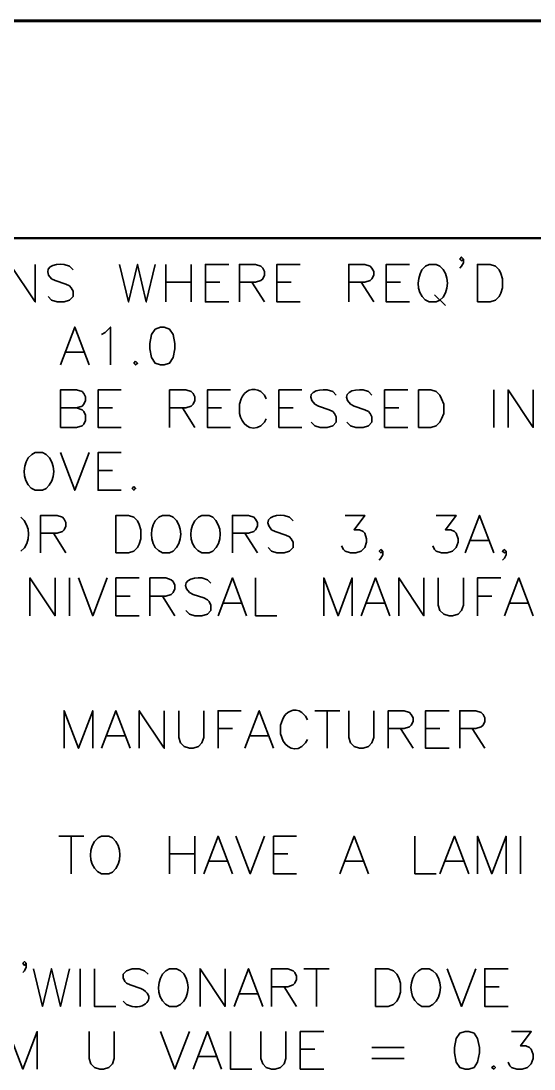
# Model space of a CAD drawing. Header units: inches. Extents: x 5 to 516, y -193 to 129.
# Drawn here: x 272.16 to 277.28, y -88.31 to -77.87 of the extents above; entities that cross this region are included whole.
import ezdxf

# ---------------------------------------------------------------- set-up
doc = ezdxf.new("R2010")
doc.units = ezdxf.units.IN
doc.header["$MEASUREMENT"] = 0
doc.layers.add('PDF3_Geometry', color=7, linetype='Continuous')

msp = doc.modelspace()

# ---------------------------------------------------------------- linework, layer by layer
at = {"layer": 'PDF3_Geometry', "lineweight": 60}
msp.add_lwpolyline([(155.7886388, -77.8671928), (282.7804969, -77.8671928)], dxfattribs=at)
at = {"layer": 'PDF3_Geometry', "lineweight": 50}
msp.add_lwpolyline([(259.0686857, -80.0303876), (282.7804985, -80.0303876)], dxfattribs=at)
at = {"layer": 'PDF3_Geometry', "lineweight": 35}
for points in [[(272.0511873, -80.6670112), (272.0511873, -80.2937018), (272.3011713, -80.6670112), (272.3011713, -80.2937018)], [(272.6778155, -80.3470346), (272.6411511, -80.3103703), (272.5878212, -80.2937047)], [(273.1411172, -80.2937035), (273.2311114, -80.6670129), (273.3211056, -80.2937035), (273.4077668, -80.6670129), (273.497761, -80.2937035)], [(273.6044223, -80.2937035), (273.6044223, -80.6670129)], [(273.8544063, -80.2937035), (273.8544063, -80.6670129)], [(274.2310481, -80.6670112), (273.9977297, -80.6670112), (273.9977297, -80.2937018), (274.2310481, -80.2937018)], [(274.3377093, -80.6670112), (274.3377093, -80.2937018), (274.497699, -80.2937018), (274.551029, -80.3103674), (274.5710277, -80.3303662), (274.5876933, -80.3636974), (274.5876933, -80.4003617), (274.5710277, -80.437026), (274.551029, -80.4536916), (274.497699, -80.4703572), (274.3377093, -80.4703572)], [(274.9443355, -80.6670112), (274.7110171, -80.6670112), (274.7110171, -80.2937018), (274.9443355, -80.2937018)], [(275.4276392, -80.6670112), (275.4276392, -80.2937018), (275.5876289, -80.2937018), (275.6409588, -80.3103674), (275.6576244, -80.3303662), (275.6776231, -80.3636974), (275.6776231, -80.4003617), (275.6576244, -80.437026), (275.6409588, -80.4536916), (275.5876289, -80.4703572), (275.4276392, -80.4703572)], [(276.0342653, -80.6670112), (275.8009469, -80.6670112), (275.8009469, -80.2937018), (276.0342653, -80.2937018)], [(276.3375786, -80.3103691), (276.3009143, -80.2937035), (276.2309188, -80.2937035), (276.1942545, -80.3103691), (276.1575902, -80.3470334)], [(276.5708984, -80.2403723), (276.5508997, -80.2570379), (276.5342341, -80.2403723), (276.5508997, -80.2203736), (276.5708984, -80.2403723), (276.5708984, -80.2770367), (276.5508997, -80.3103678), (276.5342341, -80.3303666)], [(272.4611627, -80.4370288), (272.497827, -80.4536944), (272.6044868, -80.4903587), (272.6411511, -80.5070243), (272.6578167, -80.5270231), (272.6778155, -80.5603543), (272.6778155, -80.6136842), (272.6411511, -80.6503485), (272.5878212, -80.6670141), (272.5178257, -80.6670141), (272.4611627, -80.6503485), (272.4278315, -80.6136842)], [(273.6044223, -80.4703584), (273.8544063, -80.4703584)], [(273.9977297, -80.4703584), (274.1410538, -80.4703584)], [(274.4610331, -80.4703584), (274.5876917, -80.6670125)], [(274.7110171, -80.4703584), (274.8543412, -80.4703584)], [(275.550963, -80.4703584), (275.6776215, -80.6670125)], [(275.8009469, -80.4703584), (275.9442711, -80.4703584)], [(276.28425, -80.5970186), (276.3909098, -80.7036784)], [(276.2309188, -80.6670129), (276.3009143, -80.6670129), (276.3375786, -80.6503473)], [(272.5511553, -81.2936394), (272.6944794, -80.9169968), (272.8378036, -81.2936394)], [(272.9611293, -80.9903243), (272.9977936, -80.9703255), (273.0511235, -80.9169956), (273.0511235, -81.2936381)], [(272.6044864, -81.1669792), (272.7844749, -81.1669792)], [(272.5511553, -81.9169311), (272.5511553, -81.5436217), (272.711145, -81.5436217), (272.7678081, -81.5602873), (272.7844737, -81.580286), (272.8011393, -81.6136172), (272.8011393, -81.6502815), (272.7844737, -81.6869458), (272.7678081, -81.7036114), (272.711145, -81.720277), (272.5511553, -81.720277)], [(273.1577847, -81.9169311), (272.9277994, -81.9169311), (272.9277994, -81.5436217), (273.1577847, -81.5436217)], [(273.6410851, -81.9169311), (273.6410851, -81.5436217), (273.8010749, -81.5436217), (273.8544048, -81.5602873), (273.8744035, -81.580286), (273.8910691, -81.6136172), (273.8910691, -81.6502815), (273.8744035, -81.6869458), (273.8544048, -81.7036114), (273.8010749, -81.720277), (273.6410851, -81.720277)], [(274.2477145, -81.9169311), (274.0177293, -81.9169311), (274.0177293, -81.5436217), (274.2477145, -81.5436217)], [(274.9610002, -81.9169311), (274.731015, -81.9169311), (274.731015, -81.5436217), (274.9610002, -81.5436217)], [(275.300979, -81.5969545), (275.2676478, -81.5602902), (275.2109848, -81.5436246)], [(275.6576235, -81.5969545), (275.6242923, -81.5602902), (275.5709624, -81.5436246)], [(276.0176004, -81.9169311), (275.784282, -81.9169311), (275.784282, -81.5436217), (276.0176004, -81.5436217)], [(276.8742119, -81.5436233), (276.8742119, -81.9169327)], [(277.0175369, -81.9169311), (277.0175369, -81.5436217), (277.2675209, -81.9169311), (277.2675209, -81.5436217)], [(274.3543742, -81.6336173), (274.3377086, -81.6869472), (274.3377086, -81.7769414)], [(274.6043582, -81.6336173), (274.5876926, -81.596953), (274.5510283, -81.5602887)], [(272.7111453, -81.7202783), (272.7678083, -81.740277), (272.7844739, -81.7569426), (272.8011395, -81.7936069), (272.8011395, -81.8469368), (272.7844739, -81.8836011), (272.7678083, -81.9002667), (272.7111453, -81.9169323), (272.5511556, -81.9169323)], [(272.9277994, -81.7202783), (273.0711236, -81.7202783)], [(273.7677453, -81.7202783), (273.8910707, -81.9169323)], [(274.0177293, -81.7202783), (274.1577203, -81.7202783)], [(274.731015, -81.7202783), (274.8743391, -81.7202783)], [(275.0876593, -81.6869487), (275.1243236, -81.7036143), (275.2309835, -81.7402786), (275.2676478, -81.7569442), (275.2843134, -81.7769429), (275.300979, -81.8102741), (275.300979, -81.863604), (275.2676478, -81.9002684), (275.2109848, -81.916934), (275.1409892, -81.916934), (275.0876593, -81.9002684), (275.050995, -81.863604)], [(275.4443039, -81.6869487), (275.4809682, -81.7036143), (275.587628, -81.7402786), (275.6242923, -81.7569442), (275.6409579, -81.7769429), (275.6576235, -81.8102741), (275.6576235, -81.863604), (275.6242923, -81.9002684), (275.5709624, -81.916934), (275.4976338, -81.916934), (275.4443039, -81.9002684), (275.4076396, -81.863604)], [(275.784282, -81.7202783), (275.9276062, -81.7202783)], [(274.5510283, -81.9002669), (274.5876926, -81.8636025), (274.6043582, -81.8302713)], [(272.4078311, -82.1869138), (272.3744999, -82.1669151), (272.3011713, -82.1669151), (272.2678401, -82.1869138), (272.2311758, -82.220245)], [(272.5511553, -82.1669151), (272.6944794, -82.5435576), (272.8378036, -82.1669151)], [(273.1577847, -82.5435592), (272.9277994, -82.5435592), (272.9277994, -82.1669167), (273.1577847, -82.1669167)], [(272.9277994, -82.3469064), (273.0711236, -82.3469064)], [(272.3011713, -82.5435576), (272.3744999, -82.5435576), (272.4078311, -82.526892)], [(272.3545024, -83.166851), (272.3545024, -82.7935416), (272.5178253, -82.7935416), (272.5711552, -82.8102072), (272.5878208, -82.8302059), (272.6044864, -82.8635371), (272.6044864, -82.9002014), (272.5878208, -82.9368657), (272.5711552, -82.9535313), (272.5178253, -82.9701969), (272.3545024, -82.9701969)], [(273.6777506, -82.8102088), (273.6410863, -82.7935432), (273.5710908, -82.7935432), (273.5344265, -82.8102088), (273.4977621, -82.8468731)], [(274.0710581, -82.8102088), (274.0343938, -82.7935432), (273.9610652, -82.7935432), (273.927734, -82.8102088), (273.8910696, -82.8468731)], [(274.2677133, -83.166851), (274.2677133, -82.7935416), (274.427703, -82.7935416), (274.4810329, -82.8102072), (274.4976985, -82.8302059), (274.5176972, -82.8635371), (274.5176972, -82.9002014), (274.4976985, -82.9368657), (274.4810329, -82.9535313), (274.427703, -82.9701969), (274.2677133, -82.9701969)], [(274.8743401, -82.8468743), (274.8376758, -82.81021), (274.7843458, -82.7935444)], [(275.3909729, -82.7935432), (275.587627, -82.7935432), (275.4809672, -82.9368673), (275.5342971, -82.9368673), (275.5709614, -82.9535329), (275.587627, -82.9701985), (275.6042926, -83.0268616), (275.6042926, -83.0601928), (275.587627, -83.1135227), (275.5509627, -83.150187), (275.4976328, -83.1668526), (275.4443029, -83.1668526), (275.3909729, -83.150187), (275.3743073, -83.1335214), (275.3543086, -83.0968571)], [(276.3009149, -82.7935432), (276.4975689, -82.7935432), (276.3909091, -82.9368673), (276.444239, -82.9368673), (276.4809033, -82.9535329), (276.4975689, -82.9701985), (276.5175676, -83.0268616), (276.5175676, -83.0601928), (276.4975689, -83.1135227), (276.4609046, -83.150187), (276.4075747, -83.1668526), (276.3542448, -83.1668526), (276.3009149, -83.150187), (276.2842493, -83.1335214), (276.2675837, -83.0968571)], [(276.5875651, -83.166851), (276.7308892, -82.7935416), (276.8742133, -83.166851)], [(272.4811592, -82.9701981), (272.6044847, -83.1668522)], [(274.391037, -82.9701981), (274.5176956, -83.1668522)], [(274.6576873, -82.9368686), (274.6943516, -82.9535342), (274.8010114, -82.9901985), (274.8376758, -83.0068641), (274.8543414, -83.0268628), (274.8743401, -83.060194), (274.8743401, -83.1135239), (274.8376758, -83.1501882), (274.7843458, -83.1668538), (274.7110172, -83.1668538), (274.6576873, -83.1501882), (274.6243561, -83.1135239)], [(276.6408928, -83.0435272), (276.8208813, -83.0435272)], [(273.5710908, -83.1668526), (273.6410863, -83.1668526), (273.6777506, -83.150187)], [(273.9610652, -83.1668526), (274.0343938, -83.1668526), (274.0710581, -83.150187)], [(275.7676171, -83.150186), (275.7476184, -83.1668516), (275.7309528, -83.150186), (275.7476184, -83.1335204), (275.7676171, -83.150186), (275.7676171, -83.1868504), (275.7476184, -83.2201816), (275.7309528, -83.2401803)], [(276.9975373, -83.150186), (276.9808718, -83.1668516), (276.960873, -83.150186), (276.9808718, -83.1335204), (276.9975373, -83.150186), (276.9975373, -83.1868504), (276.9808718, -83.2201816), (276.960873, -83.2401803)], [(272.2478419, -83.7934791), (272.2478419, -83.4168366), (272.4978258, -83.7934791), (272.4978258, -83.4168366)], [(272.6411492, -83.4168349), (272.6411492, -83.7934775)], [(272.7311432, -83.4168349), (272.8744673, -83.7934775), (273.0177915, -83.4168349)], [(273.3377727, -83.7934791), (273.1044544, -83.7934791), (273.1044544, -83.4168366), (273.3377727, -83.4168366)], [(273.4444323, -83.7934791), (273.4444323, -83.4168366), (273.604422, -83.4168366), (273.657752, -83.4368353), (273.6777507, -83.4535009), (273.6944163, -83.4901652), (273.6944163, -83.5268295), (273.6777507, -83.5601607), (273.657752, -83.5801594), (273.604422, -83.596825), (273.4444323, -83.596825)], [(274.0510591, -83.4701661), (274.0177279, -83.4368349), (273.9610649, -83.4168362)], [(274.1243882, -83.7934791), (274.2677123, -83.4168366), (274.4077033, -83.7934791)], [(274.4976976, -83.4168349), (274.4976976, -83.7934775), (274.7110173, -83.7934775)], [(275.1776552, -83.7934791), (275.1776552, -83.4168366), (275.3209793, -83.7934791), (275.4609704, -83.4168366), (275.4609704, -83.7934791)], [(275.550963, -83.7934791), (275.6942871, -83.4168366), (275.8376112, -83.7934791)], [(275.9276071, -83.7934791), (275.9276071, -83.4168366), (276.1775911, -83.7934791), (276.1775911, -83.4168366)], [(276.3209145, -83.4168349), (276.3209145, -83.6868176), (276.3375801, -83.7401475), (276.3742444, -83.7768119), (276.4275743, -83.7934775), (276.4609055, -83.7934775), (276.5175685, -83.7768119), (276.5508997, -83.7401475), (276.5708984, -83.6868176), (276.5708984, -83.4168349)], [(276.7108889, -83.7934791), (276.7108889, -83.4168366), (276.9442072, -83.4168366)], [(276.9808707, -83.7934791), (277.1241949, -83.4168366), (277.267519, -83.7934791)], [(273.1044544, -83.5968262), (273.2477785, -83.5968262)], [(273.5710908, -83.5968262), (273.6944162, -83.7934803)], [(273.8377395, -83.5601603), (273.8744038, -83.580159), (273.9810636, -83.6134902), (274.0177279, -83.6334889), (274.0343935, -83.6501545), (274.0510591, -83.6868189), (274.0510591, -83.7401488), (274.0177279, -83.7768131), (273.9610649, -83.7934787), (273.8910694, -83.7934787), (273.8377395, -83.7768131), (273.8010751, -83.7401488)], [(276.7108889, -83.5968262), (276.854213, -83.5968262)], [(274.1777193, -83.6668189), (274.3543746, -83.6668189)], [(275.6042941, -83.6668189), (275.7842825, -83.6668189)], [(277.0342019, -83.6668189), (277.2108572, -83.6668189)], [(272.5878215, -85.113395), (272.5878215, -84.7400856), (272.7311456, -85.113395), (272.8744698, -84.7400856), (272.8744698, -85.113395)], [(272.9611293, -85.113395), (273.1044534, -84.7400856), (273.2477776, -85.113395)], [(273.3377734, -85.113395), (273.3377734, -84.7400856), (273.5877574, -85.113395), (273.5877574, -84.7400856)], [(273.7310791, -84.7400838), (273.7310791, -85.0067334), (273.7477447, -85.0600633), (273.784409, -85.0967276), (273.8377389, -85.1133932), (273.8744032, -85.1133932), (273.9277331, -85.0967276), (273.9610643, -85.0600633), (273.9810631, -85.0067334), (273.9810631, -84.7400838)], [(274.1243882, -85.113395), (274.1243882, -84.7400856), (274.3543734, -84.7400856)], [(274.391037, -85.113395), (274.5343612, -84.7400856), (274.6776853, -85.113395)], [(275.0176652, -84.8300812), (274.9976665, -84.7934169), (274.9610021, -84.7567526)], [(275.0876612, -84.7400838), (275.3376452, -84.7400838)], [(275.210985, -84.7400838), (275.210985, -85.1133932)], [(275.4276392, -84.7400838), (275.4276392, -85.0067334), (275.4443048, -85.0600633), (275.4809691, -85.0967276), (275.534299, -85.1133932), (275.5709633, -85.1133932), (275.6242932, -85.0967276), (275.6576244, -85.0600633), (275.6776231, -85.0067334), (275.6776231, -84.7400838)], [(275.8209465, -85.113395), (275.8209465, -84.7400856), (275.9809363, -84.7400856), (276.0342662, -84.7567512), (276.0509318, -84.7767499), (276.0709305, -84.8100811), (276.0709305, -84.8467454), (276.0509318, -84.8834097), (276.0342662, -84.9000753), (275.9809363, -84.9167409), (275.8209465, -84.9167409)], [(276.4275744, -85.113395), (276.194256, -85.113395), (276.194256, -84.7400856), (276.4275744, -84.7400856)], [(276.5342339, -85.113395), (276.5342339, -84.7400856), (276.6942237, -84.7400856), (276.7475536, -84.7567512), (276.7675523, -84.7767499), (276.7842179, -84.8100811), (276.7842179, -84.8467454), (276.7675523, -84.8834097), (276.7475536, -84.9000753), (276.6942237, -84.9167409), (276.5342339, -84.9167409)], [(274.7676812, -84.8300812), (274.7476825, -84.8834111), (274.7476825, -84.9700722)], [(273.0177934, -84.9900678), (273.1944487, -84.9900678)], [(274.1243882, -84.9167388), (274.2677123, -84.9167388)], [(274.4443682, -84.9900678), (274.6243566, -84.9900678)], [(275.944272, -84.9167388), (276.0709306, -85.1133928)], [(276.194256, -84.9167388), (276.3375801, -84.9167388)], [(276.6575594, -84.9167388), (276.784218, -85.1133928)], [(274.9610021, -85.0967308), (274.9976665, -85.0600664), (275.0176652, -85.0267352)], [(272.5344904, -85.9900037), (272.7844743, -85.9900037)], [(272.6578159, -85.9900037), (272.6578159, -86.3633131)], [(273.0711222, -86.0066693), (273.0344579, -85.9900037), (272.9611293, -85.9900037), (272.9277981, -86.0066693), (272.8911338, -86.0433336)], [(273.6410851, -85.9900037), (273.6410851, -86.3633131)], [(273.8910691, -85.9900037), (273.8910691, -86.3633131)], [(273.9810631, -86.3633149), (274.1243872, -85.9900055), (274.2677114, -86.3633149)], [(274.3010431, -85.9900037), (274.4443672, -86.3633131), (274.5876914, -85.9900037)], [(274.9076725, -86.3633149), (274.6776872, -86.3633149), (274.6776872, -85.9900055), (274.9076725, -85.9900055)], [(275.3376452, -86.3633149), (275.4809693, -85.9900055), (275.6242935, -86.3633149)], [(276.0875971, -85.9900037), (276.0875971, -86.3633131), (276.3009168, -86.3633131)], [(276.3375811, -86.3633149), (276.4809052, -85.9900055), (276.6242294, -86.3633149)], [(276.7108889, -86.3633149), (276.7108889, -85.9900055), (276.854213, -86.3633149), (276.9975371, -85.9900055), (276.9975371, -86.3633149)], [(277.1408607, -85.9900037), (277.1408607, -86.3633131)], [(273.6410851, -86.1666586), (273.8910691, -86.1666586)], [(274.0343942, -86.2399877), (274.2110495, -86.2399877)], [(274.6776872, -86.1666586), (274.8210114, -86.1666586)], [(275.3909729, -86.2399877), (275.5709614, -86.2399877)], [(276.3909088, -86.2399877), (276.5708973, -86.2399877)], [(272.9611293, -86.3633131), (273.0344579, -86.3633131), (273.0711222, -86.3466475)], [(272.2111774, -87.2565885), (272.1945118, -87.2765872), (272.1778462, -87.2565885), (272.1945118, -87.2399229), (272.2111774, -87.2565885), (272.2111774, -87.2932528), (272.1945118, -87.3299171), (272.1778462, -87.3465827)], [(272.2845064, -87.3099196), (272.3745006, -87.6865621), (272.4611617, -87.3099196), (272.551156, -87.6865621), (272.6411502, -87.3099196)], [(272.7478098, -87.3099196), (272.7478098, -87.6865621)], [(272.8911332, -87.3099196), (272.8911332, -87.6865621), (273.1044529, -87.6865621)], [(273.4277674, -87.3632508), (273.3911031, -87.3299196), (273.3377731, -87.3099208), (273.2677776, -87.3099208), (273.2111146, -87.3299196), (273.1777834, -87.3632508), (273.1777834, -87.3999151), (273.194449, -87.4365794), (273.2111146, -87.453245), (273.2477789, -87.4699106), (273.3544387, -87.5065749)], [(273.747745, -87.3299183), (273.7110806, -87.3099196), (273.6410851, -87.3099196), (273.6044208, -87.3299183), (273.5710896, -87.3632495)], [(273.9444002, -87.6865638), (273.9444002, -87.3099212), (274.1943842, -87.6865638), (274.1943842, -87.3099212)], [(274.2843782, -87.6865638), (274.4277023, -87.3099212), (274.5710265, -87.6865638)], [(274.6576876, -87.6865638), (274.6576876, -87.3099212), (274.8210105, -87.3099212), (274.8743404, -87.32992), (274.891006, -87.3465856), (274.9076716, -87.3832499), (274.9076716, -87.4165811), (274.891006, -87.4532454), (274.8743404, -87.469911), (274.8210105, -87.4899097), (274.6576876, -87.4899097)], [(274.980999, -87.3099196), (275.2309829, -87.3099196)], [(275.1043261, -87.3099196), (275.1043261, -87.6865621)], [(276.2675844, -87.3299183), (276.2309201, -87.3099196), (276.1575915, -87.3099196), (276.1242603, -87.3299183), (276.087596, -87.3632495)], [(276.4075754, -87.3099196), (276.5508996, -87.6865621), (276.6942237, -87.3099196)], [(277.0175363, -87.6865638), (276.7842179, -87.6865638), (276.7842179, -87.3099212), (277.0175363, -87.3099212)], [(274.7843461, -87.4899075), (274.9076715, -87.6865616)], [(276.7842179, -87.4899075), (276.927542, -87.4899075)], [(274.3377093, -87.5599036), (274.5176978, -87.5599036)], [(273.2677776, -87.6865634), (273.2111146, -87.6665646), (273.1777834, -87.6332334)], [(273.6410851, -87.6865621), (273.7110806, -87.6865621), (273.747745, -87.6665634)], [(276.1575915, -87.6865621), (276.2309201, -87.6865621), (276.2675844, -87.6665634)], [(272.0345224, -88.3098555), (272.0345224, -87.9365461), (272.1778466, -88.3098555), (272.3211707, -87.9365461), (272.3211707, -88.3098555)], [(272.8378055, -87.9365477), (272.8378055, -88.2031973), (272.8544711, -88.2565272), (272.8911354, -88.2931915), (272.9444653, -88.3098571), (272.9811296, -88.3098571), (273.0344595, -88.2931915), (273.0711238, -88.2565272), (273.0877894, -88.2031973), (273.0877894, -87.9365477)], [(273.5510912, -87.9365477), (273.6944153, -88.3098571), (273.8377395, -87.9365477)], [(273.8744042, -88.3098555), (274.0177283, -87.9365461), (274.1577194, -88.3098555)], [(274.2477137, -87.9365477), (274.2477137, -88.3098571), (274.4610333, -88.3098571)], [(274.5510271, -87.9365477), (274.5510271, -88.2031973), (274.5710258, -88.2565272), (274.604357, -88.2931915), (274.6576869, -88.3098571), (274.6943512, -88.3098571), (274.7476811, -88.2931915), (274.7843454, -88.2565272), (274.801011, -88.2031973), (274.801011, -87.9365477)], [(275.1776545, -88.3098555), (274.9443361, -88.3098555), (274.9443361, -87.9365461), (275.1776545, -87.9365461)], [(277.0508668, -87.9365477), (277.2475208, -87.9365477), (277.140861, -88.0798719), (277.1941909, -88.0798719), (277.2308552, -88.0965375), (277.2475208, -88.1132031), (277.2675196, -88.166533), (277.2675196, -88.2031973), (277.2475208, -88.2565272), (277.2108565, -88.2931915), (277.1575266, -88.3098571), (277.1041967, -88.3098571), (277.0508668, -88.2931915), (277.0342012, -88.2765259), (277.0175356, -88.2398616)], [(274.9443361, -88.1132027), (275.0876603, -88.1132027)], [(275.6576235, -88.0965378), (275.9809361, -88.0965378)], [(273.9277353, -88.1865317), (274.1043907, -88.1865317)], [(275.6576235, -88.2031966), (275.9809361, -88.2031966)]]:
    msp.add_lwpolyline(points, dxfattribs=at)
for points in [[(276.7108889, -80.6670112), (276.7108889, -80.2937018), (276.8375474, -80.2937018), (276.8908773, -80.3103674), (276.9275416, -80.3470318), (276.9442072, -80.3836961), (276.9608728, -80.437026), (276.9608728, -80.5270202), (276.9442072, -80.5803501), (276.9275416, -80.6136813), (276.8908773, -80.6503456), (276.8375474, -80.6670112)], [(273.5510912, -80.9169952), (273.4977613, -80.9369939), (273.4610969, -80.9903238), (273.4444313, -81.0803181), (273.4444313, -81.133648), (273.4610969, -81.2203091), (273.4977613, -81.2769721), (273.5510912, -81.2936377), (273.5877555, -81.2936377), (273.6410854, -81.2769721), (273.6777497, -81.2203091), (273.6944153, -81.133648), (273.6944153, -81.0803181), (273.6777497, -80.9903238), (273.6410854, -80.9369939), (273.5877555, -80.9169952)], [(273.3011072, -81.2569731), (273.2844416, -81.2769719), (273.3011072, -81.2936375), (273.3211059, -81.2769719)], [(276.1242599, -81.9169311), (276.1242599, -81.5436217), (276.2475854, -81.5436217), (276.3009153, -81.5602873), (276.3375796, -81.5969516), (276.3542452, -81.6336159), (276.3742439, -81.6869458), (276.3742439, -81.7769401), (276.3542452, -81.83027), (276.3375796, -81.8636012), (276.3009153, -81.9002655), (276.2475854, -81.9169311)], [(273.2844423, -82.506893), (273.2677767, -82.5268917), (273.2844423, -82.5435573), (273.3011079, -82.5268917)], [(273.1044544, -83.166851), (273.1044544, -82.7935416), (273.2311129, -82.7935416), (273.2844428, -82.8102072), (273.3211071, -82.8468715), (273.3377727, -82.8835358), (273.3544383, -82.9368657), (273.3544383, -83.0268599), (273.3377727, -83.0801899), (273.3211071, -83.1135211), (273.2844428, -83.1501854), (273.2311129, -83.166851)], [(275.694288, -87.6865638), (275.694288, -87.3099212), (275.8209466, -87.3099212), (275.8742765, -87.32992), (275.9076077, -87.3632512), (275.9276064, -87.3999155), (275.944272, -87.4532454), (275.944272, -87.5432396), (275.9276064, -87.5965695), (275.9076077, -87.6332339), (275.8742765, -87.6665651), (275.8209466, -87.6865638)], [(276.5875651, -87.9365477), (276.5342351, -87.9532133), (276.4975708, -88.0065433), (276.4809052, -88.0965375), (276.4809052, -88.1498674), (276.4975708, -88.2398616), (276.5342351, -88.2931915), (276.5875651, -88.3098571), (276.6242294, -88.3098571), (276.6775593, -88.2931915), (276.7108905, -88.2398616), (276.7308892, -88.1498674), (276.7308892, -88.0965375), (276.7108905, -88.0065433), (276.6775593, -87.9532133), (276.6242294, -87.9365477)], [(276.8742119, -88.2765257), (276.8542131, -88.2931913), (276.8742119, -88.3098569), (276.8908775, -88.2931913)]]:
    msp.add_lwpolyline(points, close=True, dxfattribs=at)
for points in [[(272.5878212, -80.2937047), (272.4861611, -80.2788723), (272.3618913, -80.3272025), (272.4611627, -80.4370288)], [(276.1575902, -80.3470334), (276.0975385, -80.4432494), (276.1057046, -80.6274043), (276.2309188, -80.6670129)], [(276.3375786, -80.6503473), (276.436739, -80.5802407), (276.4340169, -80.380809), (276.3375786, -80.3103691)], [(274.5510283, -81.5602887), (274.4723111, -81.5089586), (274.3865944, -81.5494005), (274.3543742, -81.6336173)], [(275.2109848, -81.5436246), (275.114602, -81.5291255), (274.9803329, -81.5785112), (275.0876593, -81.6869487)], [(275.5709624, -81.5436246), (275.4745242, -81.52857), (275.3356442, -81.5768446), (275.4443039, -81.6869487)], [(274.3377086, -81.7769414), (274.3560963, -81.8796015), (274.4459795, -81.9660404), (274.5510283, -81.9002669)], [(272.2311758, -82.220245), (272.161958, -82.3149056), (272.1805124, -82.4998382), (272.3011713, -82.5435576)], [(272.4078311, -82.526892), (272.5079358, -82.4464527), (272.5122133, -82.265131), (272.4078311, -82.1869138)], [(272.1578472, -83.150187), (272.262396, -83.067359), (272.2579519, -82.8919258), (272.1578472, -82.8102088)], [(273.6777506, -83.150187), (273.7785219, -83.0655258), (273.7746888, -82.8943145), (273.6777506, -82.8102088)], [(274.0710581, -83.150187), (274.1718294, -83.0655258), (274.1679963, -82.8943145), (274.0710581, -82.8102088)], [(274.7843458, -82.7935444), (274.6836301, -82.7773232), (274.5581937, -82.8278755), (274.6576873, -82.9368686)], [(273.4977621, -82.8468731), (273.4310997, -82.9474222), (273.4453766, -83.121911), (273.5710908, -83.1668526)], [(273.8910696, -82.8468731), (273.820963, -82.9558106), (273.8441282, -83.119689), (273.9610652, -83.1668526)], [(273.9610649, -83.4168362), (273.8694596, -83.4007261), (273.7279132, -83.4589446), (273.8377395, -83.5601603)], [(274.9610021, -84.7567526), (274.8879513, -84.7050337), (274.7906242, -84.7485864), (274.7676812, -84.8300812)], [(274.7476825, -84.9700722), (274.7687922, -85.0736211), (274.8533424, -85.1632821), (274.9610021, -85.0967308)], [(272.8911338, -86.0433336), (272.8213605, -86.1508267), (272.8447478, -86.3174272), (272.9611293, -86.3633131)], [(273.0711222, -86.3466475), (273.170838, -86.2634862), (273.1682271, -86.0898862), (273.0711222, -86.0066693)], [(273.5710896, -87.3632495), (273.5013163, -87.4607433), (273.520704, -87.6408984), (273.6410851, -87.6865621)], [(273.747745, -87.6665634), (273.8500717, -87.5914016), (273.8500717, -87.4050802), (273.747745, -87.3299183)], [(276.087596, -87.3632495), (276.020378, -87.4670762), (276.0360993, -87.6320656), (276.1575915, -87.6865621)], [(276.2675844, -87.6665634), (276.3659114, -87.5925682), (276.3659114, -87.4039136), (276.2675844, -87.3299183)], [(273.3544387, -87.5065749), (273.5074289, -87.5831255), (273.4171014, -87.7114507), (273.2677776, -87.6865634)]]:
    msp.add_open_spline(points, degree=3, dxfattribs=at)

doc.saveas('drawing.dxf')
